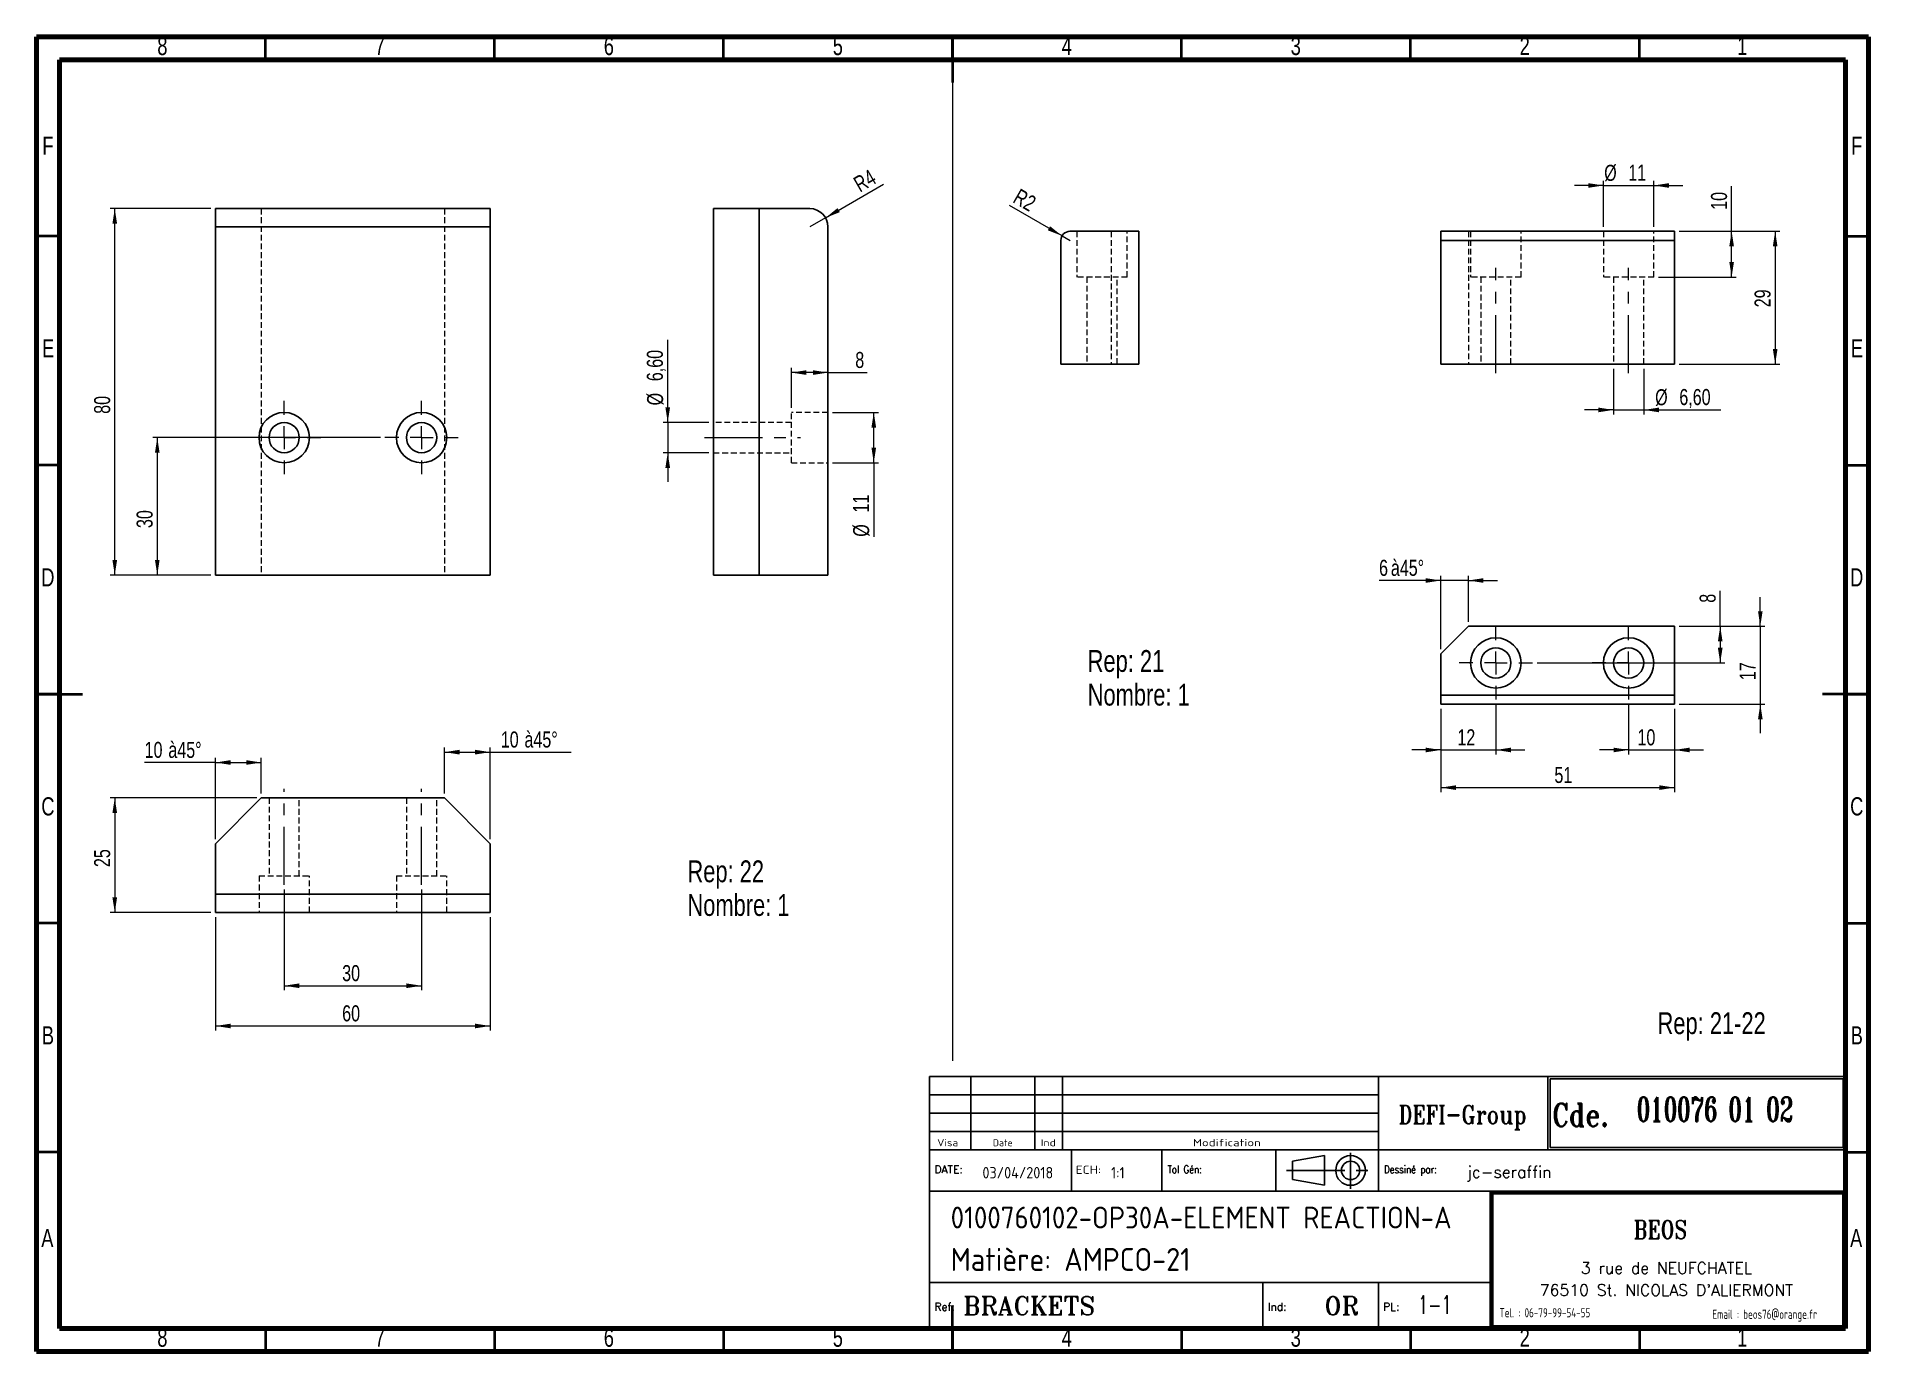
# Model space of a CAD drawing. Header units: millimetres. Extents: x 15 to 415, y 5 to 292.
import ezdxf

# ---------------------------------------------------------------- set-up
doc = ezdxf.new("R2010")
doc.units = ezdxf.units.MM
doc.linetypes.add('CENTERX2', pattern=[20.32, 12.7, -2.54, 2.54, -2.54])
doc.linetypes.add('HIDDEN', pattern=[1.905, 1.27, -0.635])
doc.layers.add('DIMENSIONS', color=176, linetype='Continuous')
doc.styles.add('SLDTEXTSTYLE0', font='TXT', dxfattribs={"width": 0.75})
doc.styles.add('SLDTEXTSTYLE1', font='ISOCP')
doc.styles.add('SLDTEXTSTYLE10', font='ISOCP', dxfattribs={"width": 1.147311})
doc.styles.add('SLDTEXTSTYLE11', font='ISOCP', dxfattribs={"width": 1.385904})
doc.styles.add('SLDTEXTSTYLE12', font='ISOCP', dxfattribs={"width": 1.246461})
doc.styles.add('SLDTEXTSTYLE13', font='ROMAND')
doc.styles.add('SLDTEXTSTYLE2', font='ROMANT', dxfattribs={"width": 0.8})
doc.styles.add('SLDTEXTSTYLE3', font='ISOCP', dxfattribs={"width": 0.8})
doc.styles.add('SLDTEXTSTYLE4', font='ROMANS', dxfattribs={"width": 0.8})
doc.styles.add('SLDTEXTSTYLE5', font='ROMANT')
doc.styles.add('SLDTEXTSTYLE6', font='ROMANS')
doc.styles.add('SLDTEXTSTYLE7', font='ROMANT', dxfattribs={"width": 0.65})
doc.styles.add('SLDTEXTSTYLE8', font='ISOCP', dxfattribs={"width": 1.446157})
doc.styles.add('SLDTEXTSTYLE9', font='ISOCP', dxfattribs={"width": 1.294402})
doc.dimstyles.new('SLDDIMSTYLE0', dxfattribs={"dimtxt": 3.5, "dimasz": 3.302, "dimexe": 0, "dimexo": 0.0625, "dimgap": 0.875, "dimtad": 1, "dimrnd": 1e-09, "dimzin": 12, "dimdsep": 46, "dimtxsty": 'SLDTEXTSTYLE0', "dimsah": 1, "dimcen": 0.09, "dimadec": 0, "dimazin": 3, "dimtfac": 1, "dimtmove": 0, "dimatfit": 0, "dimfxl": 1, "dimfrac": 2, "dimtolj": 1, "dimtzin": 12, "dimarcsym": 0})
doc.dimstyles.new('SLDDIMSTYLE1', dxfattribs={"dimtxt": 3.5, "dimasz": 3.302, "dimexe": 0, "dimexo": 0.0625, "dimgap": 0.875, "dimtad": 1, "dimrnd": 1e-09, "dimzin": 12, "dimdsep": 46, "dimtxsty": 'SLDTEXTSTYLE0', "dimsah": 1, "dimcen": 0.09, "dimadec": 0, "dimazin": 3, "dimtfac": 1, "dimtofl": 0, "dimtmove": 0, "dimatfit": 3, "dimfxl": 1, "dimfrac": 2, "dimtolj": 1, "dimtzin": 12, "dimarcsym": 0})
doc.dimstyles.new('SLDDIMSTYLE2', dxfattribs={"dimtxt": 3.5, "dimasz": 3.302, "dimexe": 0, "dimexo": 0.0625, "dimgap": 0.875, "dimtad": 1, "dimrnd": 1e-09, "dimzin": 12, "dimdsep": 46, "dimtxsty": 'SLDTEXTSTYLE0', "dimsah": 1, "dimcen": 0, "dimadec": 0, "dimazin": 3, "dimtfac": 1, "dimtofl": 0, "dimtmove": 0, "dimatfit": 3, "dimfxl": 1, "dimfrac": 2, "dimtolj": 1, "dimtzin": 12, "dimarcsym": 0})

# ---------------------------------------------------------------- blocks, each defined once
blk = doc.blocks.new('SW_NOTE_0')
at = {"color": 0, "linetype": 'Continuous', "lineweight": 0, "char_height": 4.763, "attachment_point": 1, "style": 'SLDTEXTSTYLE0'}
for s, insert in [('Rep: 22', (0, 6.14)), ('Nombre: 1', (0, -1.21))]:
    blk.add_mtext(s, dxfattribs=dict(at, insert=insert))
blk = doc.blocks.new('SW_NOTE_1')
at = {"color": 0, "linetype": 'Continuous', "lineweight": 0, "char_height": 4.763, "attachment_point": 1, "style": 'SLDTEXTSTYLE0'}
for s, insert in [('Rep: 21', (0, 6.14)), ('Nombre: 1', (0, -1.21))]:
    blk.add_mtext(s, dxfattribs=dict(at, insert=insert))
blk = doc.blocks.new('_D')
at = {"color": 7, "linetype": 'Continuous', "lineweight": 18}
for p, q in [((321.65, 173.3), (308.15, 173.3)), ((321.65, 158.3), (321.65, 174.3)), ((327.65, 173.3), (321.65, 173.3)), ((327.65, 164.3), (327.65, 174.3)), ((327.65, 173.3), (334, 173.3))]:
    blk.add_line(p, q, dxfattribs=at)
for points in [[(321.65, 173.3), (318.35, 173.8), (318.35, 172.79)], [(327.65, 173.3), (330.95, 172.79), (330.95, 173.8)]]:
    blk.add_solid(points, dxfattribs=at)
at = {"color": 7, "linetype": 'Continuous', "lineweight": 18, "char_height": 3.5, "attachment_point": 1, "style": 'SLDTEXTSTYLE0'}
for s, insert in [('6', (308.15, 177.81)), ('à45°', (310.73, 177.81))]:
    blk.add_mtext(s, dxfattribs=dict(at, insert=insert))
blk = doc.blocks.new('_D_1')
at = {"color": 7, "linetype": 'Continuous', "lineweight": 18}
for p, q in [((321.65, 145.3), (321.65, 135.3)), ((333.65, 146.3), (333.65, 135.3)), ((321.65, 136.3), (315.3, 136.3)), ((321.65, 136.3), (333.65, 136.3)), ((333.65, 136.3), (340, 136.3))]:
    blk.add_line(p, q, dxfattribs=at)
for points in [[(321.65, 136.3), (318.35, 136.8), (318.35, 135.79)], [(333.65, 136.3), (336.95, 135.79), (336.95, 136.8)]]:
    blk.add_solid(points, dxfattribs=at)
at = {"color": 7, "linetype": 'Continuous', "lineweight": 18, "insert": (325.26, 140.81), "char_height": 3.5, "attachment_point": 1, "style": 'SLDTEXTSTYLE0'}
blk.add_mtext('12', dxfattribs=at)
blk = doc.blocks.new('_D_2')
at = {"color": 7, "linetype": 'Continuous', "lineweight": 18}
for p, q in [((362.65, 146.3), (362.65, 135.3)), ((372.65, 145.3), (372.65, 135.3)), ((362.65, 136.3), (356.3, 136.3)), ((362.65, 136.3), (372.65, 136.3)), ((372.65, 136.3), (379, 136.3))]:
    blk.add_line(p, q, dxfattribs=at)
for points in [[(362.65, 136.3), (359.35, 136.8), (359.35, 135.79)], [(372.65, 136.3), (375.95, 135.79), (375.95, 136.8)]]:
    blk.add_solid(points, dxfattribs=at)
at = {"color": 7, "linetype": 'Continuous', "lineweight": 18, "insert": (364.58, 140.81), "char_height": 3.5, "attachment_point": 1, "style": 'SLDTEXTSTYLE0'}
blk.add_mtext('10', dxfattribs=at)
blk = doc.blocks.new('_D_3')
at = {"color": 7, "linetype": 'Continuous', "lineweight": 18}
for p, q in [((321.65, 145.3), (321.65, 127.08)), ((372.65, 145.3), (372.65, 127.08)), ((321.65, 128.08), (372.65, 128.08))]:
    blk.add_line(p, q, dxfattribs=at)
for points in [[(321.65, 128.08), (324.95, 127.57), (324.95, 128.59)], [(372.65, 128.08), (369.35, 128.59), (369.35, 127.57)]]:
    blk.add_solid(points, dxfattribs=at)
at = {"color": 7, "linetype": 'Continuous', "lineweight": 18, "insert": (346.44, 132.59), "char_height": 3.5, "attachment_point": 1, "style": 'SLDTEXTSTYLE0'}
blk.add_mtext('51', dxfattribs=at)
blk = doc.blocks.new('_D_4')
at = {"color": 7, "linetype": 'Continuous', "lineweight": 18}
for p, q in [((382.65, 163.3), (382.65, 171.03)), ((373.65, 163.3), (383.65, 163.3)), ((382.65, 163.3), (382.65, 155.3)), ((342.65, 155.3), (383.65, 155.3))]:
    blk.add_line(p, q, dxfattribs=at)
for points in [[(382.65, 163.3), (382.14, 159.99), (383.16, 159.99)], [(382.65, 155.3), (383.16, 158.6), (382.14, 158.6)]]:
    blk.add_solid(points, dxfattribs=at)
at = {"color": 7, "linetype": 'Continuous', "lineweight": 18, "insert": (378.14, 168.44), "char_height": 3.5, "attachment_point": 1, "rotation": 90, "style": 'SLDTEXTSTYLE0'}
blk.add_mtext('8', dxfattribs=at)
blk = doc.blocks.new('_D_5')
at = {"color": 7, "linetype": 'Continuous', "lineweight": 18}
for p, q in [((391.4, 163.3), (391.4, 169.65)), ((373.65, 163.3), (392.4, 163.3)), ((391.4, 163.3), (391.4, 146.3)), ((373.65, 146.3), (392.4, 146.3)), ((391.4, 146.3), (391.4, 139.95))]:
    blk.add_line(p, q, dxfattribs=at)
for points in [[(391.4, 163.3), (391.91, 166.6), (390.9, 166.6)], [(391.4, 146.3), (390.9, 142.99), (391.91, 142.99)]]:
    blk.add_solid(points, dxfattribs=at)
at = {"color": 7, "linetype": 'Continuous', "lineweight": 18, "insert": (386.89, 151.53), "char_height": 3.5, "attachment_point": 1, "rotation": 90, "style": 'SLDTEXTSTYLE0'}
blk.add_mtext('17', dxfattribs=at)
blk = doc.blocks.new('SW_CENTERMARKSYMBOL_0')
at = {"color": 0, "linetype": 'Continuous', "lineweight": 0}
for p, q in [((0, 5), (0, 8)), ((-5, 0), (-8, 0)), ((0, 0), (-2.5, 0)), ((0, 0), (0, 2.5)), ((0, 0), (0, -2.5)), ((0, 0), (2.5, 0)), ((5, 0), (8, 0)), ((0, -5), (0, -8))]:
    blk.add_line(p, q, dxfattribs=at)
blk = doc.blocks.new('SW_CENTERMARKSYMBOL_1')
at = {"color": 0, "linetype": 'Continuous', "lineweight": 0}
for p, q in [((0, 5), (0, 8)), ((-5, 0), (-8, 0)), ((0, 0), (-2.5, 0)), ((0, 0), (0, 2.5)), ((0, 0), (0, -2.5)), ((0, 0), (2.5, 0)), ((5, 0), (8, 0)), ((0, -5), (0, -8))]:
    blk.add_line(p, q, dxfattribs=at)
blk = doc.blocks.new('_D_6')
at = {"color": 7, "linetype": 'Continuous', "lineweight": 18}
for p, q in [((357.15, 250.54), (357.15, 260.54)), ((368.15, 250.54), (368.15, 260.54)), ((357.15, 259.54), (350.8, 259.54)), ((357.15, 259.54), (368.15, 259.54)), ((368.15, 259.54), (374.5, 259.54))]:
    blk.add_line(p, q, dxfattribs=at)
for points in [[(357.15, 259.54), (353.85, 260.04), (353.85, 259.03)], [(368.15, 259.54), (371.45, 259.03), (371.45, 260.04)]]:
    blk.add_solid(points, dxfattribs=at)
at = {"color": 7, "linetype": 'Continuous', "lineweight": 18, "char_height": 3.5, "attachment_point": 1, "style": 'SLDTEXTSTYLE0'}
for s, insert in [('%%c', (357.31, 264.05)), ('11', (362.58, 264.1))]:
    blk.add_mtext(s, dxfattribs=dict(at, insert=insert))
blk = doc.blocks.new('_D_7')
at = {"color": 7, "linetype": 'Continuous', "lineweight": 18}
for p, q in [((385.14, 249.54), (385.14, 259.4)), ((373.65, 249.54), (386.14, 249.54)), ((385.14, 239.54), (385.14, 249.54)), ((369.15, 239.54), (386.14, 239.54))]:
    blk.add_line(p, q, dxfattribs=at)
for points in [[(385.14, 249.54), (384.63, 246.23), (385.65, 246.23)], [(385.14, 239.54), (385.65, 242.84), (384.63, 242.84)]]:
    blk.add_solid(points, dxfattribs=at)
at = {"color": 7, "linetype": 'Continuous', "lineweight": 18, "insert": (380.63, 254.22), "char_height": 3.5, "attachment_point": 1, "rotation": 90, "style": 'SLDTEXTSTYLE0'}
blk.add_mtext('10', dxfattribs=at)
blk = doc.blocks.new('_D_8')
at = {"color": 7, "linetype": 'Continuous', "lineweight": 18}
for p, q in [((373.65, 249.54), (395.65, 249.54)), ((394.65, 249.54), (394.65, 220.54)), ((373.65, 220.54), (395.65, 220.54))]:
    blk.add_line(p, q, dxfattribs=at)
for points in [[(394.65, 249.54), (394.14, 246.23), (395.16, 246.23)], [(394.65, 220.54), (395.16, 223.84), (394.14, 223.84)]]:
    blk.add_solid(points, dxfattribs=at)
at = {"color": 7, "linetype": 'Continuous', "lineweight": 18, "insert": (390.14, 232.94), "char_height": 3.5, "attachment_point": 1, "rotation": 90, "style": 'SLDTEXTSTYLE0'}
blk.add_mtext('29', dxfattribs=at)
blk = doc.blocks.new('_D_9')
at = {"color": 7, "linetype": 'Continuous', "lineweight": 18}
for p, q in [((359.35, 219.54), (359.35, 209.54)), ((365.95, 219.54), (365.95, 209.54)), ((359.35, 210.54), (353, 210.54)), ((359.35, 210.54), (365.95, 210.54)), ((365.95, 210.54), (382.77, 210.54))]:
    blk.add_line(p, q, dxfattribs=at)
for points in [[(359.35, 210.54), (356.05, 211.04), (356.05, 210.03)], [(365.95, 210.54), (369.25, 210.03), (369.25, 211.04)]]:
    blk.add_solid(points, dxfattribs=at)
at = {"color": 7, "linetype": 'Continuous', "lineweight": 18, "char_height": 3.5, "attachment_point": 1, "style": 'SLDTEXTSTYLE0'}
for s, insert in [('%%c', (368.44, 215.05)), ('6,60', (373.72, 215.1))]:
    blk.add_mtext(s, dxfattribs=dict(at, insert=insert))
blk = doc.blocks.new('_D_10')
at = {"color": 7, "linetype": 'Continuous', "lineweight": 18}
for q in [(227.48, 255.15), (240.66, 247.54)]:
    blk.add_line((238.93, 248.54), q, dxfattribs=at)
blk.add_solid([(238.93, 248.54), (236.32, 250.63), (235.81, 249.75)], dxfattribs=at)
at = {"color": 7, "linetype": 'Continuous', "lineweight": 18, "insert": (229.7, 259), "char_height": 3.5, "attachment_point": 1, "rotation": 330, "style": 'SLDTEXTSTYLE0'}
blk.add_mtext('R2', dxfattribs=at)
blk = doc.blocks.new('_D_11')
at = {"color": 7, "linetype": 'Continuous', "lineweight": 18}
for p, q in [((90.06, 204.49), (40.35, 204.49)), ((41.35, 204.49), (41.35, 174.49)), ((53.06, 174.49), (40.35, 174.49))]:
    blk.add_line(p, q, dxfattribs=at)
for points in [[(41.35, 204.49), (40.84, 201.19), (41.85, 201.19)], [(41.35, 174.49), (41.85, 177.8), (40.84, 177.8)]]:
    blk.add_solid(points, dxfattribs=at)
at = {"color": 7, "linetype": 'Continuous', "lineweight": 18, "insert": (36.83, 184.75), "char_height": 3.5, "attachment_point": 1, "rotation": 90, "style": 'SLDTEXTSTYLE0'}
blk.add_mtext('30', dxfattribs=at)
blk = doc.blocks.new('_D_12')
at = {"color": 7, "linetype": 'Continuous', "lineweight": 18}
for p, q in [((53.06, 254.49), (31.06, 254.49)), ((32.06, 174.49), (32.06, 254.49)), ((53.06, 174.49), (31.06, 174.49))]:
    blk.add_line(p, q, dxfattribs=at)
for points in [[(32.06, 254.49), (31.55, 251.19), (32.57, 251.19)], [(32.06, 174.49), (32.57, 177.8), (31.55, 177.8)]]:
    blk.add_solid(points, dxfattribs=at)
at = {"color": 7, "linetype": 'Continuous', "lineweight": 18, "insert": (27.55, 209.69), "char_height": 3.5, "attachment_point": 1, "rotation": 90, "style": 'SLDTEXTSTYLE0'}
blk.add_mtext('80', dxfattribs=at)
blk = doc.blocks.new('SW_CENTERMARKSYMBOL_2')
at = {"color": 0, "linetype": 'Continuous', "lineweight": 0}
for p, q in [((0, 5), (0, 8)), ((-5, 0), (-8, 0)), ((0, 0), (-2.5, 0)), ((0, 0), (0, 2.5)), ((0, 0), (0, -2.5)), ((0, 0), (2.5, 0)), ((5, 0), (8, 0)), ((0, -5), (0, -8))]:
    blk.add_line(p, q, dxfattribs=at)
blk = doc.blocks.new('SW_CENTERMARKSYMBOL_3')
at = {"color": 0, "linetype": 'Continuous', "lineweight": 0}
for p, q in [((0, 5), (0, 8)), ((-5, 0), (-8, 0)), ((0, 0), (-2.5, 0)), ((0, 0), (0, 2.5)), ((0, 0), (0, -2.5)), ((0, 0), (2.5, 0)), ((5, 0), (8, 0)), ((0, -5), (0, -8))]:
    blk.add_line(p, q, dxfattribs=at)
blk = doc.blocks.new('_D_13')
at = {"color": 7, "linetype": 'Continuous', "lineweight": 18}
for p, q in [((188.81, 209.99), (198.81, 209.99)), ((197.81, 198.99), (197.81, 209.99)), ((188.81, 198.99), (198.81, 198.99)), ((197.81, 198.99), (197.81, 182.85))]:
    blk.add_line(p, q, dxfattribs=at)
for points in [[(197.81, 209.99), (197.3, 206.69), (198.32, 206.69)], [(197.81, 198.99), (198.32, 202.3), (197.3, 202.3)]]:
    blk.add_solid(points, dxfattribs=at)
at = {"color": 7, "linetype": 'Continuous', "lineweight": 18, "char_height": 3.5, "attachment_point": 1, "rotation": 90, "style": 'SLDTEXTSTYLE0'}
for s, insert in [('11', (193.25, 188.13)), ('%%c', (193.3, 182.85))]:
    blk.add_mtext(s, dxfattribs=dict(at, insert=insert))
blk = doc.blocks.new('_D_14')
at = {"color": 7, "linetype": 'Continuous', "lineweight": 18}
for p, q in [((179.81, 210.99), (179.81, 219.69)), ((187.81, 218.69), (179.81, 218.69)), ((187.81, 218.69), (196.36, 218.69))]:
    blk.add_line(p, q, dxfattribs=at)
for points in [[(179.81, 218.69), (183.11, 218.18), (183.11, 219.2)], [(187.81, 218.69), (184.51, 219.2), (184.51, 218.18)]]:
    blk.add_solid(points, dxfattribs=at)
at = {"color": 7, "linetype": 'Continuous', "lineweight": 18, "insert": (193.77, 223.2), "char_height": 3.5, "attachment_point": 1, "style": 'SLDTEXTSTYLE0'}
blk.add_mtext('8', dxfattribs=at)
blk = doc.blocks.new('_D_15')
at = {"color": 7, "linetype": 'Continuous', "lineweight": 18}
for p, q in [((152.81, 207.79), (152.81, 225.86)), ((161.81, 207.79), (151.81, 207.79)), ((152.81, 207.79), (152.81, 201.19)), ((161.81, 201.19), (151.81, 201.19)), ((152.81, 201.19), (152.81, 194.84))]:
    blk.add_line(p, q, dxfattribs=at)
for points in [[(152.81, 207.79), (153.32, 211.1), (152.3, 211.1)], [(152.81, 201.19), (152.3, 197.89), (153.32, 197.89)]]:
    blk.add_solid(points, dxfattribs=at)
at = {"color": 7, "linetype": 'Continuous', "lineweight": 18, "char_height": 3.5, "attachment_point": 1, "rotation": 90, "style": 'SLDTEXTSTYLE0'}
for s, insert in [('6,60', (148.25, 216.81)), ('%%c', (148.3, 211.53))]:
    blk.add_mtext(s, dxfattribs=dict(at, insert=insert))
blk = doc.blocks.new('_D_16')
at = {"color": 7, "linetype": 'Continuous', "lineweight": 18}
for q in [(199.96, 259.82), (183.81, 250.49)]:
    blk.add_line((187.28, 252.49), q, dxfattribs=at)
blk.add_solid([(187.28, 252.49), (190.39, 253.71), (189.88, 254.59)], dxfattribs=at)
at = {"color": 7, "linetype": 'Continuous', "lineweight": 18, "insert": (193.03, 260.98), "char_height": 3.5, "attachment_point": 1, "rotation": 30, "style": 'SLDTEXTSTYLE0'}
blk.add_mtext('R4', dxfattribs=at)
blk = doc.blocks.new('_D_17')
at = {"color": 7, "linetype": 'Continuous', "lineweight": 18}
for p, q in [((104.06, 126.82), (104.06, 136.82)), ((114.06, 116.82), (114.06, 136.82)), ((104.06, 135.82), (114.06, 135.82)), ((114.06, 135.82), (131.76, 135.82))]:
    blk.add_line(p, q, dxfattribs=at)
for points in [[(104.06, 135.82), (107.36, 135.31), (107.36, 136.33)], [(114.06, 135.82), (110.76, 136.33), (110.76, 135.31)]]:
    blk.add_solid(points, dxfattribs=at)
at = {"color": 7, "linetype": 'Continuous', "lineweight": 18, "char_height": 3.5, "attachment_point": 1, "style": 'SLDTEXTSTYLE0'}
for s, insert in [('10', (116.36, 140.33)), ('à45°', (121.53, 140.33))]:
    blk.add_mtext(s, dxfattribs=dict(at, insert=insert))
blk = doc.blocks.new('_D_18')
at = {"color": 7, "linetype": 'Continuous', "lineweight": 18}
for p, q in [((54.06, 133.56), (38.58, 133.56)), ((54.06, 116.82), (54.06, 134.56)), ((54.06, 133.56), (64.06, 133.56)), ((64.06, 126.82), (64.06, 134.56))]:
    blk.add_line(p, q, dxfattribs=at)
for points in [[(54.06, 133.56), (57.36, 133.05), (57.36, 134.07)], [(64.06, 133.56), (60.76, 134.07), (60.76, 133.05)]]:
    blk.add_solid(points, dxfattribs=at)
at = {"color": 7, "linetype": 'Continuous', "lineweight": 18, "char_height": 3.5, "attachment_point": 1, "style": 'SLDTEXTSTYLE0'}
for s, insert in [('10', (38.58, 138.07)), ('à45°', (43.76, 138.07))]:
    blk.add_mtext(s, dxfattribs=dict(at, insert=insert))
blk = doc.blocks.new('_D_19')
at = {"color": 7, "linetype": 'Continuous', "lineweight": 18}
for p, q in [((63.06, 125.82), (31.06, 125.82)), ((32.06, 125.82), (32.06, 100.82)), ((53.06, 100.82), (31.06, 100.82))]:
    blk.add_line(p, q, dxfattribs=at)
for points in [[(32.06, 125.82), (31.55, 122.52), (32.57, 122.52)], [(32.06, 100.82), (32.57, 104.12), (31.55, 104.12)]]:
    blk.add_solid(points, dxfattribs=at)
at = {"color": 7, "linetype": 'Continuous', "lineweight": 18, "insert": (27.55, 110.73), "char_height": 3.5, "attachment_point": 1, "rotation": 90, "style": 'SLDTEXTSTYLE0'}
blk.add_mtext('25', dxfattribs=at)
blk = doc.blocks.new('_D_20')
at = {"color": 7, "linetype": 'Continuous', "lineweight": 18}
for p, q in [((69.06, 105.82), (69.06, 83.82)), ((99.06, 105.82), (99.06, 83.82)), ((69.06, 84.82), (99.06, 84.82))]:
    blk.add_line(p, q, dxfattribs=at)
for points in [[(69.06, 84.82), (72.36, 84.31), (72.36, 85.33)], [(99.06, 84.82), (95.76, 85.33), (95.76, 84.31)]]:
    blk.add_solid(points, dxfattribs=at)
at = {"color": 7, "linetype": 'Continuous', "lineweight": 18, "insert": (81.72, 89.33), "char_height": 3.5, "attachment_point": 1, "style": 'SLDTEXTSTYLE0'}
blk.add_mtext('30', dxfattribs=at)
blk = doc.blocks.new('_D_21')
at = {"color": 7, "linetype": 'Continuous', "lineweight": 18}
for p, q in [((54.06, 99.82), (54.06, 75.04)), ((114.06, 99.82), (114.06, 75.04)), ((54.06, 76.04), (114.06, 76.04))]:
    blk.add_line(p, q, dxfattribs=at)
for points in [[(54.06, 76.04), (57.36, 75.53), (57.36, 76.54)], [(114.06, 76.04), (110.76, 76.54), (110.76, 75.53)]]:
    blk.add_solid(points, dxfattribs=at)
at = {"color": 7, "linetype": 'Continuous', "lineweight": 18, "insert": (81.72, 80.55), "char_height": 3.5, "attachment_point": 1, "style": 'SLDTEXTSTYLE0'}
blk.add_mtext('60', dxfattribs=at)

msp = doc.modelspace()

# ---------------------------------------------------------------- linework, layer by layer
at = {"color": 7, "linetype": 'Continuous', "lineweight": 70}
for p, q in [((15, 5), (15, 292)), ((15, 292), (415, 292)), ((415, 292), (415, 5)), ((20, 10), (20, 287)), ((20, 287), (410, 287)), ((410, 287), (410, 10)), ((410, 10), (20, 10)), ((415, 5), (15, 5))]:
    msp.add_line(p, q, dxfattribs=at)
at = {"color": 7, "linetype": 'Continuous', "lineweight": 35}
for p, q in [((65, 287), (65, 292)), ((115, 287), (115, 292)), ((165, 287), (165, 292)), ((215, 292), (215, 282)), ((215, 287), (215, 292)), ((265, 287), (265, 292)), ((315, 287), (315, 292)), ((365, 287), (365, 292)), ((20, 248.5), (15, 248.5)), ((410, 248.5), (415, 248.5)), ((20, 198.5), (15, 198.5)), ((410, 198.5), (415, 198.5)), ((15, 148.5), (25, 148.5)), ((20, 148.5), (15, 148.5)), ((415, 148.5), (405, 148.5)), ((410, 148.5), (415, 148.5)), ((20, 98.5), (15, 98.5)), ((410, 98.5), (415, 98.5)), ((20, 48.5), (15, 48.5)), ((410, 48.5), (415, 48.5)), ((215, 5), (215, 15)), ((65, 10), (65, 5)), ((115, 10), (115, 5)), ((165, 10), (165, 5)), ((215, 10), (215, 5)), ((265, 10), (265, 5)), ((315, 10), (315, 5)), ((365, 10), (365, 5))]:
    msp.add_line(p, q, dxfattribs=at)
at = {"color": 7, "linetype": 'Continuous', "lineweight": 18}
msp.add_line((215, 282), (215, 68.403), dxfattribs=at)
at = {"color": 7, "linetype": 'Continuous', "lineweight": 25}
for p, q in [((54.059, 254.495), (54.059, 250.495)), ((114.059, 254.495), (54.059, 254.495)), ((114.059, 250.495), (114.059, 254.495)), ((162.811, 254.495), (162.811, 174.495)), ((172.811, 254.495), (162.811, 254.495)), ((172.811, 254.495), (172.811, 174.495)), ((183.811, 254.495), (172.811, 254.495)), ((54.059, 250.495), (114.059, 250.495)), ((54.059, 250.495), (54.059, 174.495)), ((114.059, 250.495), (114.059, 174.495)), ((187.811, 250.495), (187.811, 174.495)), ((255.658, 249.537), (240.658, 249.537)), ((255.658, 249.537), (255.658, 220.537)), ((372.65, 249.537), (321.65, 249.537)), ((321.65, 249.537), (321.65, 247.537)), ((372.65, 247.537), (372.65, 249.537)), ((238.658, 247.537), (238.658, 220.537)), ((321.65, 247.537), (372.65, 247.537)), ((321.65, 247.537), (321.65, 220.537)), ((372.65, 247.537), (372.65, 220.537)), ((255.658, 220.537), (238.658, 220.537)), ((372.65, 220.537), (321.65, 220.537)), ((114.059, 174.495), (54.059, 174.495)), ((172.811, 174.495), (162.811, 174.495)), ((187.811, 174.495), (172.811, 174.495)), ((321.65, 157.296), (327.65, 163.296)), ((327.65, 163.296), (372.65, 163.296)), ((372.65, 163.296), (372.65, 148.296)), ((321.65, 148.296), (321.65, 157.296)), ((372.65, 148.296), (321.65, 148.296)), ((321.65, 148.296), (321.65, 146.296)), ((372.65, 146.296), (372.65, 148.296)), ((321.65, 146.296), (372.65, 146.296)), ((54.059, 115.817), (64.059, 125.817)), ((64.059, 125.817), (104.059, 125.817)), ((104.059, 125.817), (114.059, 115.817)), ((54.059, 104.817), (54.059, 115.817)), ((114.059, 115.817), (114.059, 104.817)), ((114.059, 104.817), (54.059, 104.817)), ((54.059, 104.817), (54.059, 100.817)), ((114.059, 100.817), (114.059, 104.817)), ((54.059, 100.817), (114.059, 100.817))]:
    msp.add_line(p, q, dxfattribs=at)
at = {"color": 7, "linetype": 'HIDDEN', "lineweight": 18}
for p, q in [((64.059, 254.495), (64.059, 174.495)), ((104.059, 254.495), (104.059, 174.495)), ((242.158, 249.537), (242.158, 239.537)), ((249.658, 249.537), (249.658, 220.537)), ((253.158, 239.537), (253.158, 249.537)), ((327.65, 249.537), (327.65, 220.537)), ((328.15, 249.537), (328.15, 239.537)), ((339.15, 239.537), (339.15, 249.537)), ((357.15, 249.537), (357.15, 239.537)), ((368.15, 239.537), (368.15, 249.537)), ((253.158, 239.537), (242.158, 239.537)), ((244.358, 239.537), (244.358, 220.537)), ((250.958, 220.537), (250.958, 239.537)), ((339.15, 239.537), (328.15, 239.537)), ((330.35, 239.537), (330.35, 220.537)), ((336.95, 220.537), (336.95, 239.537)), ((368.15, 239.537), (357.15, 239.537)), ((359.35, 239.537), (359.35, 220.537)), ((365.95, 220.537), (365.95, 239.537)), ((179.811, 198.995), (179.811, 209.995)), ((187.811, 209.995), (179.811, 209.995)), ((179.811, 207.795), (162.811, 207.795)), ((162.811, 201.195), (179.811, 201.195)), ((179.811, 198.995), (187.811, 198.995)), ((65.759, 125.817), (65.759, 108.817)), ((72.359, 108.817), (72.359, 125.817)), ((95.759, 125.817), (95.759, 108.817)), ((102.359, 108.817), (102.359, 125.817)), ((63.559, 108.817), (74.559, 108.817)), ((63.559, 108.817), (63.559, 100.817)), ((74.559, 100.817), (74.559, 108.817)), ((93.559, 108.817), (104.559, 108.817)), ((93.559, 108.817), (93.559, 100.817)), ((104.559, 100.817), (104.559, 108.817))]:
    msp.add_line(p, q, dxfattribs=at)
at = {"color": 7, "linetype": 'CENTERX2', "lineweight": 18}
for p, q in [((333.65, 218.537), (333.65, 241.537)), ((362.65, 218.537), (362.65, 241.537)), ((160.811, 204.495), (181.811, 204.495)), ((69.059, 106.817), (69.059, 127.817)), ((99.059, 106.817), (99.059, 127.817))]:
    msp.add_line(p, q, dxfattribs=at)
at = {"color": 7, "linetype": 'Continuous', "lineweight": 25}
for centre, radius in [((69.059, 204.495), 5.5), ((99.059, 204.495), 5.5), ((69.059, 204.495), 3.3), ((99.059, 204.495), 3.3), ((333.65, 155.296), 5.5), ((362.65, 155.296), 5.5), ((333.65, 155.296), 3.3), ((362.65, 155.296), 3.3)]:
    msp.add_circle(centre, radius, dxfattribs=at)
for centre, radius, start, end in [((183.811, 250.495), 4, 0, 90), ((240.658, 247.537), 2, 90, 180)]:
    msp.add_arc(centre, radius, start, end, dxfattribs=at)
at = {"layer": 'DIMENSIONS', "color": 3}
for p, q in [((308, 65), (210, 65)), ((219, 49), (219, 65)), ((233, 49), (233, 65)), ((239, 49), (239, 65)), ((210, 61), (308, 61)), ((308, 57), (210, 57)), ((210, 53), (308, 53))]:
    msp.add_line(p, q, dxfattribs=at)
at = {"layer": 'DIMENSIONS', "color": 6}
for p, q in [((210, 65), (210, 10)), ((410, 10), (410, 65)), ((410, 40), (332.384, 40)), ((332.384, 40), (332.384, 10)), ((409.8, 39.8), (332.584, 39.8)), ((332.584, 39.8), (332.584, 10.2)), ((409.6, 39.6), (332.784, 39.6)), ((332.784, 39.6), (332.784, 10.4)), ((409.4, 39.4), (332.984, 39.4)), ((332.984, 39.4), (332.984, 10.6)), ((409.4, 10.6), (409.4, 39.4)), ((409.6, 10.4), (409.6, 39.6)), ((409.8, 10.2), (409.8, 39.8)), ((210, 10), (410, 10)), ((332.584, 10.2), (409.8, 10.2)), ((332.784, 10.4), (409.6, 10.4)), ((332.984, 10.6), (409.4, 10.6))]:
    msp.add_line(p, q, dxfattribs=at)
at = {"layer": 'DIMENSIONS', "color": 1}
for p, q in [((410, 65), (308, 65)), ((308, 49), (308, 65)), ((345, 49), (345, 65)), ((345.5, 49.5), (345.5, 64.5)), ((345.5, 64.5), (409.5, 64.5)), ((409.5, 64.5), (409.5, 49.5)), ((210, 49), (410, 49)), ((241, 49), (241, 40)), ((260.731, 49), (260.731, 40)), ((285.62, 49), (285.62, 40)), ((308, 49), (308, 40)), ((409.5, 49.5), (345.5, 49.5)), ((332.384, 40), (210, 40)), ((332.384, 20), (210, 20)), ((282.792, 20), (282.792, 10)), ((308, 20), (308, 10))]:
    msp.add_line(p, q, dxfattribs=at)
at = {"layer": 'DIMENSIONS'}
for p, q in [((345.5, 49.5), (345.5, 64.5)), ((345.5, 64.5), (409.5, 64.5)), ((409.5, 64.5), (409.5, 49.5)), ((409.5, 49.5), (345.5, 49.5))]:
    msp.add_line(p, q, dxfattribs=at)
at = {"layer": 'DIMENSIONS', "color": 3, "linetype": 'CENTERX2'}
for p, q in [((301.934, 48.348), (301.934, 40.513)), ((287.946, 44.5), (306.201, 44.5))]:
    msp.add_line(p, q, dxfattribs=at)
at = {"layer": 'DIMENSIONS', "color": 7}
for p, q in [((296.244, 47.75), (289.244, 46.5)), ((289.244, 46.5), (289.244, 42.5)), ((296.244, 41.25), (296.244, 47.75)), ((289.244, 42.5), (296.244, 41.25))]:
    msp.add_line(p, q, dxfattribs=at)
for radius in [3.25, 2]:
    msp.add_circle((301.934, 44.5), radius, dxfattribs=at)

# ---------------------------------------------------------------- block references
at = {"color": 7, "linetype": 'Continuous', "lineweight": 0}
for name, p in [('SW_CENTERMARKSYMBOL_2', (69.059, 204.495)), ('SW_CENTERMARKSYMBOL_3', (99.059, 204.495)), ('SW_CENTERMARKSYMBOL_0', (333.65, 155.296)), ('SW_CENTERMARKSYMBOL_1', (362.65, 155.296)), ('SW_NOTE_1', (244.516, 151.964)), ('SW_NOTE_0', (157.115, 106.042))]:
    msp.add_blockref(name, p, dxfattribs=at)

# ---------------------------------------------------------------- texts
at = {"color": 7, "linetype": 'Continuous', "lineweight": 0, "style": 'SLDTEXTSTYLE0'}
for s, insert, char_height, attachment_point in [('8', (42.46, 291.973), 3.969, 2), ('6', (139.96, 291.973), 3.969, 2), ('3', (289.96, 291.973), 3.969, 2), ('2', (339.96, 291.973), 3.969, 2), ('7', (89.96, 291.973), 3.969, 2), ('5', (189.96, 291.973), 3.969, 2), ('4', (239.96, 291.973), 3.969, 2), ('1', (387.46, 291.973), 3.969, 2), ('F', (17.458, 270.223), 3.969, 2), ('F', (412.458, 270.223), 3.969, 2), ('E', (17.508, 225.973), 3.969, 2), ('E', (412.508, 225.973), 3.969, 2), ('D', (17.453, 175.973), 3.969, 2), ('D', (412.453, 175.973), 3.969, 2), ('C', (17.459, 125.973), 3.969, 2), ('C', (412.459, 125.973), 3.969, 2), ('Rep: 21-22', (368.96, 79.036), 4.7625, 1), ('B', (17.471, 75.973), 3.969, 2), ('B', (412.471, 75.973), 3.969, 2), ('A', (17.34, 31.723), 3.969, 2), ('A', (412.34, 31.723), 3.969, 2), ('8', (42.46, 9.973), 3.969, 2), ('7', (89.96, 9.973), 3.969, 2), ('6', (139.96, 9.973), 3.969, 2), ('5', (189.96, 9.973), 3.969, 2), ('4', (239.96, 9.973), 3.969, 2), ('3', (289.96, 9.973), 3.969, 2), ('2', (339.96, 9.973), 3.969, 2), ('1', (387.46, 9.973), 3.969, 2)]:
    msp.add_mtext(s, dxfattribs=dict(at, insert=insert, char_height=char_height, attachment_point=attachment_point))
at = {"layer": 'DIMENSIONS'}
for s, insert, char_height, attachment_point, style in [('010076 01 02', (364.405, 60.505), 5.29167, 1, 'SLDTEXTSTYLE7'), ('DEFI-Group', (326.42, 58.701), 4, 2, 'SLDTEXTSTYLE2'), ('Cde.', (346, 59.126), 5, 1, 'SLDTEXTSTYLE2'), ('Visa', (211.655, 51.348), 1.5671, 1, 'SLDTEXTSTYLE12'), ('Date', (223.824, 51.283), 1.4924, 1, 'SLDTEXTSTYLE10'), ('Ind', (234.254, 51.283), 1.4924, 1, 'SLDTEXTSTYLE11'), ('Modification', (267.489, 51.348), 1.56705, 1, 'SLDTEXTSTYLE8'), ('DATE:', (211.034, 45.598), 1.7277, 1, 'SLDTEXTSTYLE6'), ('03/04/2018', (221.533, 45.253), 2.5, 1, 'SLDTEXTSTYLE1'), ('ECH:', (241.911, 45.56), 1.8141, 1, 'SLDTEXTSTYLE9'), ('1:1', (249.62, 45.24), 2.5, 1, 'SLDTEXTSTYLE1'), ('Tol Gén:', (261.952, 45.598), 1.7277, 1, 'SLDTEXTSTYLE4'), ('Dessiné par:', (309.221, 45.598), 1.72768, 1, 'SLDTEXTSTYLE4'), ('jc-seraffin', (327.355, 45.42), 2.5, 1, 'SLDTEXTSTYLE5'), ('0100760102-OP30A-ELEMENT REACTION-A', (214.603, 36.596), 4.7625, 1, 'SLDTEXTSTYLE1'), ('BEOS', (369.571, 33.595), 4, 2, 'SLDTEXTSTYLE2'), ('Matière: AMPCO-21', (214.603, 27.564), 5, 1, 'SLDTEXTSTYLE1'), ('3 rue de NEUFCHATEL', (370.909, 24.448), 2.5, 2, 'SLDTEXTSTYLE13'), ('BRACKETS', (217.337, 16.951), 4, 1, 'SLDTEXTSTYLE5'), ('OR', (296.194, 16.951), 4, 1, 'SLDTEXTSTYLE5'), ('1-1', (316.651, 17.173), 4, 1, 'SLDTEXTSTYLE7'), ("76510 St. NICOLAS D'ALIERMONT", (370.903, 19.623), 2.5, 2, 'SLDTEXTSTYLE13'), ('Ref:', (211.034, 15.598), 1.7277, 1, 'SLDTEXTSTYLE6'), ('Ind:', (283.826, 15.598), 1.7277, 1, 'SLDTEXTSTYLE6'), ('PL:', (309.034, 15.598), 1.7277, 1, 'SLDTEXTSTYLE6'), ('Tel. : 06-79-99-54-55', (344.36, 14.429), 2, 2, 'SLDTEXTSTYLE3'), ('Email : beos76@orange.fr', (392.372, 14.097), 2, 2, 'SLDTEXTSTYLE3')]:
    msp.add_mtext(s, dxfattribs=dict(at, insert=insert, char_height=char_height, attachment_point=attachment_point, style=style))

# ---------------------------------------------------------------- dimensions: what is measured, and where the dimension line sits
at = {"color": 7, "linetype": 'Continuous', "lineweight": 18}
for base, p1, p2, text, dimstyle, picture, middle in [((368.15, 259.537), (357.15, 249.537), (368.15, 249.537), '%%c<>', 'SLDDIMSTYLE0', '_D_6', (362.532, 259.537)), ((365.95, 210.537), (359.35, 220.537), (365.95, 220.537), '%%c<>', 'SLDDIMSTYLE0', '_D_9', (375.602, 210.537)), ((321.65, 173.296), (327.65, 163.296), (321.65, 157.296), '<>à45°', 'SLDDIMSTYLE0', '_D', (314.555, 173.296)), ((114.059, 135.817), (104.059, 125.817), (114.059, 115.817), '<>à45°', 'SLDDIMSTYLE1', '_D_17', (124.059, 135.817)), ((64.059, 133.563), (54.059, 115.817), (64.059, 125.817), '<>à45°', 'SLDDIMSTYLE1', '_D_18', (46.284, 133.563))]:
    dim = msp.add_linear_dim(base=base, p1=p1, p2=p2, text=text, dimstyle=dimstyle, dxfattribs=at)
    dim.commit()
    dim.dimension.update_dxf_attribs({"geometry": picture, "text_midpoint": middle, "dimtype": 160})
for center, mpoint, picture, middle in [((183.811, 250.495), (187.275, 252.495), '_D_16', (197.811, 258.578)), ((240.658, 247.537), (238.926, 248.537), '_D_10', (229.571, 253.938))]:
    dim = msp.add_radius_dim(center=center, mpoint=mpoint, dimstyle='SLDDIMSTYLE2', dxfattribs=at)
    dim.commit()
    dim.dimension.update_dxf_attribs({"geometry": picture, "text_midpoint": middle, "dimtype": 164})
for base, p1, p2, dimstyle, picture, middle in [((385.14, 249.537), (368.15, 239.537), (372.65, 249.537), 'SLDDIMSTYLE1', '_D_7', (385.14, 256.811)), ((32.059, 254.495), (54.059, 174.495), (54.059, 254.495), 'SLDDIMSTYLE1', '_D_12', (32.059, 212.273)), ((394.65, 220.537), (372.65, 249.537), (372.65, 220.537), 'SLDDIMSTYLE1', '_D_8', (394.65, 235.528)), ((41.346, 174.495), (91.059, 204.495), (54.059, 174.495), 'SLDDIMSTYLE1', '_D_11', (41.346, 187.337)), ((382.65, 155.296), (372.65, 163.296), (341.65, 155.296), 'SLDDIMSTYLE1', '_D_4', (382.65, 169.736)), ((391.405, 146.296), (372.65, 163.296), (372.65, 146.296), 'SLDDIMSTYLE0', '_D_5', (391.405, 154.115)), ((32.059, 100.817), (64.059, 125.817), (54.059, 100.817), 'SLDDIMSTYLE1', '_D_19', (32.059, 113.317))]:
    dim = msp.add_linear_dim(base=base, p1=p1, p2=p2, angle=90, dimstyle=dimstyle, dxfattribs=at)
    dim.commit()
    dim.dimension.update_dxf_attribs({"geometry": picture, "text_midpoint": middle, "dimtype": 160})
for base, p1, p2, dimstyle, picture, middle in [((179.811, 218.692), (187.811, 250.495), (179.811, 209.995), 'SLDDIMSTYLE1', '_D_14', (195.063, 218.692)), ((333.65, 136.296), (321.65, 146.296), (333.65, 147.296), 'SLDDIMSTYLE0', '_D_1', (327.842, 136.296)), ((372.65, 128.079), (321.65, 146.296), (372.65, 146.296), 'SLDDIMSTYLE1', '_D_3', (349.03, 128.079)), ((372.65, 136.296), (362.65, 147.296), (372.65, 146.296), 'SLDDIMSTYLE0', '_D_2', (367.165, 136.296)), ((99.059, 84.817), (69.059, 106.817), (99.059, 106.817), 'SLDDIMSTYLE1', '_D_20', (84.306, 84.817)), ((114.059, 76.036), (54.059, 100.817), (114.059, 100.817), 'SLDDIMSTYLE1', '_D_21', (84.306, 76.036))]:
    dim = msp.add_linear_dim(base=base, p1=p1, p2=p2, dimstyle=dimstyle, dxfattribs=at)
    dim.commit()
    dim.dimension.update_dxf_attribs({"geometry": picture, "text_midpoint": middle, "dimtype": 160})
for base, p1, p2, dimstyle, picture, middle in [((152.811, 201.195), (162.811, 207.795), (162.811, 201.195), 'SLDDIMSTYLE0', '_D_15', (152.811, 218.692)), ((197.811, 209.995), (187.811, 198.995), (187.811, 209.995), 'SLDDIMSTYLE1', '_D_13', (197.811, 188.077))]:
    dim = msp.add_linear_dim(base=base, p1=p1, p2=p2, angle=90, text='%%c<>', dimstyle=dimstyle, dxfattribs=at)
    dim.commit()
    dim.dimension.update_dxf_attribs({"geometry": picture, "text_midpoint": middle, "dimtype": 160})

doc.saveas('drawing.dxf')
